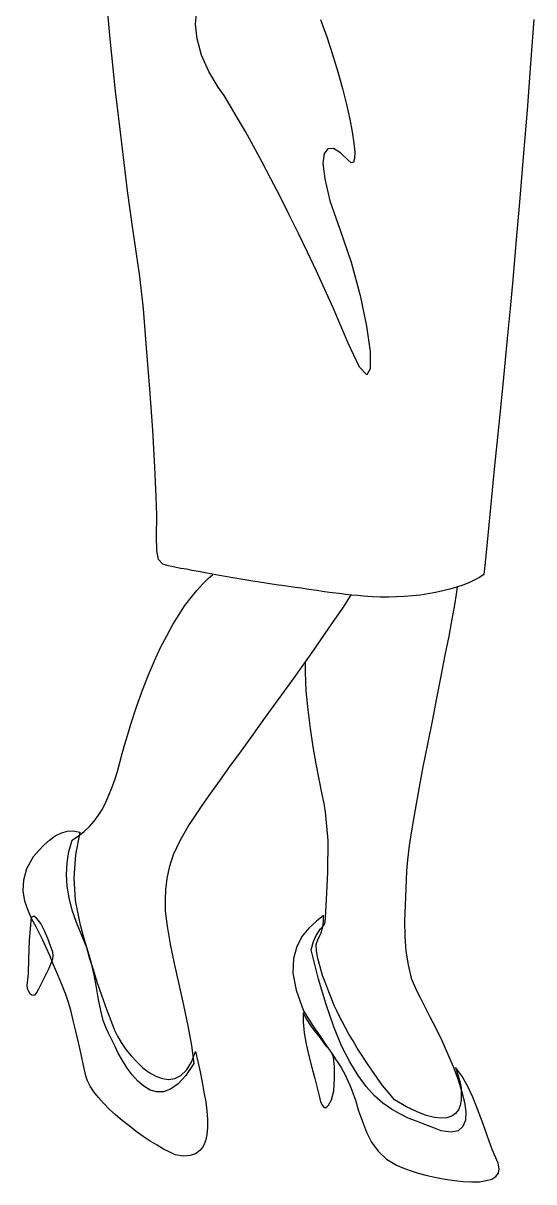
# Model space of a CAD drawing. Extents: x 136.24 to 136.84, y 55.91 to 57.59.
# Drawn here: x 136.387 to 136.72, y 55.905 to 56.661 of the extents above; entities that cross this region are included whole.
import ezdxf

# ---------------------------------------------------------------- set-up
doc = ezdxf.new("R2010")
doc.units = 0
doc.layers.get('0').update_dxf_attribs({"linetype": 'CONTINUOUS'})

msp = doc.modelspace()

# ---------------------------------------------------------------- linework, layer by layer
at = {"linetype": 'CONTINUOUS'}
for points in [[(136.72033, 56.66374), (136.71823, 56.63493), (136.71594, 56.6046), (136.71346, 56.57408), (136.71098, 56.5447), (136.70869, 56.5176), (136.70659, 56.49395), (136.70488, 56.47525), (136.70297, 56.4556), (136.70049, 56.43023), (136.69763, 56.4018), (136.69477, 56.37261), (136.69209, 56.34533), (136.6898, 56.32282), (136.68828, 56.30736), (136.68771, 56.30164), (136.68485, 56.29973), (136.68141, 56.29801), (136.67798, 56.2963), (136.67397, 56.29477), (136.66997, 56.29344), (136.66557, 56.2921), (136.66099, 56.29096), (136.65623, 56.29), (136.65126, 56.28905), (136.64631, 56.28828), (136.64116, 56.28771), (136.63581, 56.28733), (136.63066, 56.28714), (136.62551, 56.28695), (136.62017, 56.28695), (136.61501, 56.28714), (136.61215, 56.28733), (136.60911, 56.28752), (136.60548, 56.28791), (136.60166, 56.28828), (136.59766, 56.28867), (136.59327, 56.28924), (136.58869, 56.28981), (136.58373, 56.29039), (136.57877, 56.29115), (136.57362, 56.29191), (136.56846, 56.29268), (136.56313, 56.29344), (136.55759, 56.2942), (136.55225, 56.29497), (136.54672, 56.29592), (136.54137, 56.29668), (136.53584, 56.29764), (136.53051, 56.2984), (136.52536, 56.29935), (136.52021, 56.30012), (136.51525, 56.30107), (136.51048, 56.30183), (136.5059, 56.30279), (136.50151, 56.30355), (136.49732, 56.30431), (136.49369, 56.30508), (136.49006, 56.30565), (136.48701, 56.30622), (136.48415, 56.30699), (136.48186, 56.30736), (136.47995, 56.30794), (136.47843, 56.30832), (136.47557, 56.31137), (136.47442, 56.31729), (136.47423, 56.32663), (136.47442, 56.34018), (136.47403, 56.35239), (136.47308, 56.37166), (136.47175, 56.39589), (136.46984, 56.4226), (136.46774, 56.44969), (136.46564, 56.47506), (136.46336, 56.49605), (136.46125, 56.51093), (136.45878, 56.52715), (136.45534, 56.55214), (136.45152, 56.58305), (136.44751, 56.61701), (136.4439, 56.65115), (136.44104, 56.68282)], [(136.58125, 56.66394), (136.58526, 56.65249), (136.58907, 56.64105), (136.5925, 56.6296), (136.59556, 56.61872), (136.59823, 56.60842), (136.60033, 56.59888), (136.60185, 56.59049), (136.603, 56.58323), (136.60357, 56.57732), (136.60338, 56.57313), (136.60262, 56.57064), (136.60128, 56.57026), (136.59918, 56.57198), (136.59422, 56.57694), (136.58964, 56.57961), (136.58602, 56.57942), (136.58354, 56.57637), (136.58277, 56.56988), (136.58392, 56.55977), (136.58735, 56.54546), (136.59384, 56.52695), (136.60109, 56.5054), (136.607, 56.48384), (136.6112, 56.46381), (136.61349, 56.44721), (136.61349, 56.43595), (136.6114, 56.43194), (136.60662, 56.43691), (136.59918, 56.45274), (136.59441, 56.464), (136.58946, 56.47563), (136.58411, 56.48765), (136.57858, 56.49968), (136.57266, 56.51207), (136.56675, 56.52429), (136.56084, 56.5363), (136.55492, 56.54832), (136.54881, 56.55977), (136.54309, 56.57064), (136.53756, 56.58114), (136.53223, 56.59067), (136.52707, 56.59945), (136.5225, 56.60727), (136.5183, 56.61414), (136.51448, 56.61968), (136.50838, 56.62998), (136.50361, 56.64066), (136.50075, 56.65115), (136.4996, 56.6605), (136.50036, 56.66832)], [(136.6009, 56.28828), (136.60033, 56.28733), (136.59594, 56.28047), (136.59041, 56.27226), (136.58411, 56.2631), (136.57705, 56.25299), (136.56961, 56.2425), (136.5616, 56.23124), (136.55339, 56.21999), (136.54519, 56.20854), (136.53718, 56.19747), (136.52936, 56.1866), (136.52192, 56.1763), (136.51506, 56.16676), (136.50895, 56.15836), (136.5038, 56.15092), (136.4956, 56.13852), (136.48949, 56.12784), (136.4851, 56.11868), (136.48244, 56.11047), (136.4809, 56.10323), (136.48015, 56.09617), (136.47995, 56.0893), (136.47995, 56.08205), (136.4811, 56.07213), (136.48301, 56.06049), (136.48567, 56.0479), (136.48873, 56.03436), (136.49178, 56.02062), (136.49464, 56.00707), (136.49693, 55.99429), (136.49846, 55.98266), (136.49331, 55.97483), (136.48834, 55.9693), (136.48339, 55.96587), (136.47881, 55.96415), (136.47423, 55.96415), (136.47003, 55.96529), (136.46583, 55.96777), (136.46202, 55.97102), (136.45839, 55.97521), (136.45515, 55.9796), (136.45209, 55.98456), (136.44923, 55.98933), (136.44694, 55.9941), (136.44485, 55.99849), (136.44294, 56.0023), (136.44161, 56.00516), (136.4395, 56.0107), (136.43779, 56.01719), (136.43646, 56.02443), (136.43512, 56.03225), (136.43359, 56.04046), (136.43168, 56.04904), (136.42901, 56.05763), (136.42558, 56.06621), (136.42196, 56.07461), (136.41928, 56.08262), (136.41718, 56.09064), (136.41585, 56.09827), (136.41547, 56.1059), (136.41585, 56.11353), (136.41699, 56.12097), (136.41909, 56.12841), (136.42329, 56.13108), (136.42711, 56.13394), (136.43054, 56.13719), (136.43359, 56.14081), (136.43646, 56.14463), (136.43893, 56.14863), (136.44122, 56.15302), (136.44313, 56.1576), (136.44504, 56.16256), (136.44694, 56.16771), (136.44866, 56.17324), (136.45038, 56.17897), (136.45191, 56.18488), (136.45363, 56.19098), (136.45553, 56.19728), (136.45744, 56.20396), (136.46125, 56.21541), (136.46507, 56.22628), (136.46888, 56.23621), (136.47289, 56.24536), (136.4769, 56.25395), (136.4809, 56.26176), (136.48491, 56.26902), (136.48891, 56.2755), (136.49274, 56.28142), (136.49674, 56.28657), (136.50055, 56.29134), (136.50437, 56.29554), (136.50799, 56.29916), (136.51086, 56.30164), (136.51086, 56.30183)], [(136.67033, 56.29356), (136.66977, 56.28886), (136.66863, 56.2818), (136.66691, 56.27245), (136.66481, 56.26139), (136.66233, 56.24899), (136.65966, 56.23544), (136.6568, 56.22094), (136.65394, 56.20606), (136.65089, 56.19098), (136.64802, 56.1761), (136.64535, 56.1618), (136.64287, 56.14826), (136.64077, 56.13566), (136.63906, 56.12478), (136.63791, 56.11544), (136.63734, 56.10838), (136.63677, 56.09674), (136.63638, 56.08586), (136.63601, 56.07537), (136.63619, 56.06546), (136.63677, 56.05591), (136.63829, 56.04695), (136.64039, 56.03836), (136.64382, 56.03016), (136.64611, 56.02558), (136.64917, 56.01966), (136.6526, 56.01299), (136.65641, 56.00555), (136.66024, 55.99754), (136.66405, 55.98914), (136.66768, 55.98075), (136.67072, 55.97254), (136.67321, 55.96472), (136.67512, 55.95747), (136.67588, 55.95099), (136.67569, 55.94564), (136.67397, 55.94144), (136.67092, 55.93877), (136.66634, 55.93782), (136.65985, 55.93877), (136.65451, 55.94087), (136.64917, 55.94278), (136.64382, 55.94487), (136.63829, 55.94698), (136.63295, 55.94965), (136.62742, 55.9527), (136.62188, 55.95671), (136.61635, 55.96147), (136.61101, 55.96758), (136.60567, 55.97483), (136.60033, 55.98361), (136.59498, 55.9941), (136.58983, 56.0065), (136.58488, 56.021), (136.57991, 56.0376), (136.57515, 56.05668), (136.57667, 56.06221), (136.57839, 56.06603), (136.57991, 56.0685), (136.58125, 56.07041), (136.58259, 56.07175), (136.58354, 56.07308), (136.5843, 56.07499), (136.58449, 56.07785), (136.58506, 56.08949), (136.58602, 56.10743), (136.58621, 56.12803), (136.58449, 56.14692), (136.58354, 56.15226), (136.58202, 56.15931), (136.5803, 56.16809), (136.57839, 56.17821), (136.57629, 56.18927), (136.57458, 56.2011), (136.57304, 56.21331), (136.5719, 56.22571), (136.57133, 56.23792), (136.57133, 56.24492)], [(136.42424, 56.13356), (136.42138, 56.11868), (136.42024, 56.1038), (136.42119, 56.08892), (136.42424, 56.07404), (136.42615, 56.0666), (136.42825, 56.05916), (136.43035, 56.05172), (136.43283, 56.04389), (136.43531, 56.03588), (136.43836, 56.0271), (136.44161, 56.01795), (136.44542, 56.00784), (136.44676, 56.0044), (136.44866, 56.0004), (136.45114, 55.9962), (136.4542, 55.99181), (136.45763, 55.98761), (136.46144, 55.98361), (136.46526, 55.97979), (136.46946, 55.97674), (136.47385, 55.97426), (136.47804, 55.97273), (136.48224, 55.97216), (136.48625, 55.97292), (136.49006, 55.97483), (136.49369, 55.97826), (136.49693, 55.98341), (136.4996, 55.99047), (136.50113, 55.9838), (136.50265, 55.97712), (136.50399, 55.97044), (136.50513, 55.96395), (136.50628, 55.95766), (136.50704, 55.95174), (136.50742, 55.94602), (136.50742, 55.94087), (136.50704, 55.9361), (136.50609, 55.9321), (136.50456, 55.92847), (136.50247, 55.9258), (136.4996, 55.9237), (136.49617, 55.92256), (136.49178, 55.92218), (136.48644, 55.92294), (136.48281, 55.92465), (136.47881, 55.92676), (136.47461, 55.92923), (136.47003, 55.93191), (136.46545, 55.93496), (136.46087, 55.9382), (136.45629, 55.94183), (136.45191, 55.94545), (136.44751, 55.94907), (136.44332, 55.95289), (136.4397, 55.95671), (136.43626, 55.96052), (136.4334, 55.96415), (136.43092, 55.96777), (136.4292, 55.97139), (136.42806, 55.97464), (136.42653, 55.98132), (136.42501, 55.98876), (136.42329, 55.9962), (136.42157, 56.00364), (136.41985, 56.0107), (136.41833, 56.01737), (136.41661, 56.0231), (136.41509, 56.02767), (136.41337, 56.03187), (136.41146, 56.03683), (136.40917, 56.04198), (136.40688, 56.04752), (136.40459, 56.05305), (136.4023, 56.0582), (136.40001, 56.06317), (136.39792, 56.06736), (136.39563, 56.07175), (136.39295, 56.07671), (136.39048, 56.08243), (136.38837, 56.08854), (136.38723, 56.09522), (136.38761, 56.10246), (136.38971, 56.1099), (136.39391, 56.11773), (136.39735, 56.12154), (136.40078, 56.12517), (136.4044, 56.12841), (136.40803, 56.13108), (136.41184, 56.13299), (136.41585, 56.13413), (136.41985, 56.13433), (136.42424, 56.13356)], [(136.39238, 56.07785), (136.39105, 56.06297), (136.39066, 56.05076), (136.39048, 56.04141), (136.3899, 56.0355), (136.38971, 56.0334), (136.3899, 56.0315), (136.39066, 56.02978), (136.39162, 56.02825), (136.39277, 56.0273), (136.39391, 56.0271), (136.39506, 56.02749), (136.3962, 56.02901), (136.39735, 56.0313), (136.39906, 56.03436), (136.40078, 56.03779), (136.4025, 56.04141), (136.40421, 56.04485), (136.40554, 56.04809), (136.4065, 56.05095), (136.40688, 56.05286), (136.4065, 56.05534), (136.40516, 56.05934), (136.40325, 56.06412), (136.40116, 56.06927), (136.39868, 56.07385), (136.3962, 56.07728), (136.3941, 56.0788), (136.39238, 56.07785)], [(136.58316, 56.07919), (136.57858, 56.07537), (136.57362, 56.07098), (136.56923, 56.06564), (136.5658, 56.05897), (136.56351, 56.05114), (136.56313, 56.0416), (136.56522, 56.03035), (136.57, 56.01699), (136.57286, 56.01242), (136.57553, 56.00822), (136.57819, 56.0044), (136.58068, 56.00078), (136.58297, 55.99734), (136.58506, 55.9941), (136.58717, 55.99105), (136.58926, 55.98819), (136.59098, 55.98532), (136.59289, 55.98266), (136.59461, 55.97998), (136.59613, 55.97712), (136.59766, 55.97426), (136.59899, 55.97139), (136.60033, 55.96853), (136.60166, 55.96529), (136.60395, 55.95861), (136.60605, 55.95174), (136.60853, 55.94469), (136.6112, 55.93782), (136.61444, 55.93133), (136.61884, 55.92542), (136.62417, 55.92027), (136.63086, 55.91626), (136.63486, 55.91454), (136.63963, 55.91283), (136.64497, 55.91111), (136.65069, 55.90959), (136.65661, 55.90825), (136.66253, 55.9071), (136.66863, 55.90615), (136.67435, 55.90558), (136.67969, 55.90539), (136.68485, 55.90539), (136.68923, 55.90615), (136.69286, 55.9071), (136.69552, 55.90882), (136.69724, 55.91111), (136.69781, 55.91397), (136.69706, 55.9176), (136.69324, 55.92656), (136.6898, 55.93553), (136.68675, 55.9443), (136.68351, 55.9527), (136.68046, 55.96072), (136.67702, 55.96796), (136.6734, 55.97445), (136.6692, 55.97998), (136.67072, 55.97521), (136.67206, 55.97082), (136.67283, 55.96644), (136.67301, 55.96224), (136.67301, 55.95861), (136.67225, 55.95518), (136.67111, 55.95231), (136.6692, 55.95003), (136.66691, 55.94831), (136.66367, 55.94716), (136.66004, 55.94698), (136.65546, 55.94736), (136.65012, 55.9487), (136.64421, 55.95099), (136.63734, 55.95442), (136.62952, 55.9588), (136.62551, 55.96358), (136.6217, 55.96834), (136.61807, 55.97331), (136.61464, 55.97826), (136.6114, 55.98303), (136.60815, 55.98799), (136.6051, 55.99257), (136.60242, 55.99734), (136.59976, 56.00173), (136.59747, 56.00593), (136.59537, 56.00993), (136.59346, 56.01375), (136.59174, 56.01699), (136.59041, 56.02005), (136.58926, 56.02272), (136.58831, 56.02501), (136.58659, 56.02939), (136.58468, 56.03454), (136.58259, 56.04008), (136.58087, 56.04561), (136.57934, 56.05114), (136.57858, 56.05611), (136.57839, 56.0603), (136.57934, 56.06335), (136.58163, 56.06793), (136.58277, 56.07194), (136.58316, 56.07556), (136.58316, 56.07919)], [(136.58563, 55.99334), (136.58411, 55.99525), (136.58125, 55.99925), (136.57801, 56.00326), (136.57495, 56.00745), (136.57209, 56.01165), (136.5698, 56.01566), (136.5698, 56.00974), (136.57057, 56.00269), (136.5719, 55.99525), (136.57362, 55.98761), (136.57553, 55.97998), (136.57744, 55.97292), (136.57896, 55.96663), (136.5803, 55.96147), (136.58125, 55.95766), (136.58239, 55.95518), (136.58334, 55.95403), (136.5843, 55.95365), (136.58526, 55.95423), (136.5864, 55.95537), (136.58735, 55.95689), (136.58831, 55.9588), (136.58983, 55.96472), (136.59041, 55.97273), (136.59041, 55.98075), (136.58964, 55.98666), (136.58869, 55.98895), (136.5885, 55.98914), (136.5885, 55.98914)]]:
    msp.add_lwpolyline(points, dxfattribs=at)

doc.saveas('drawing.dxf')
